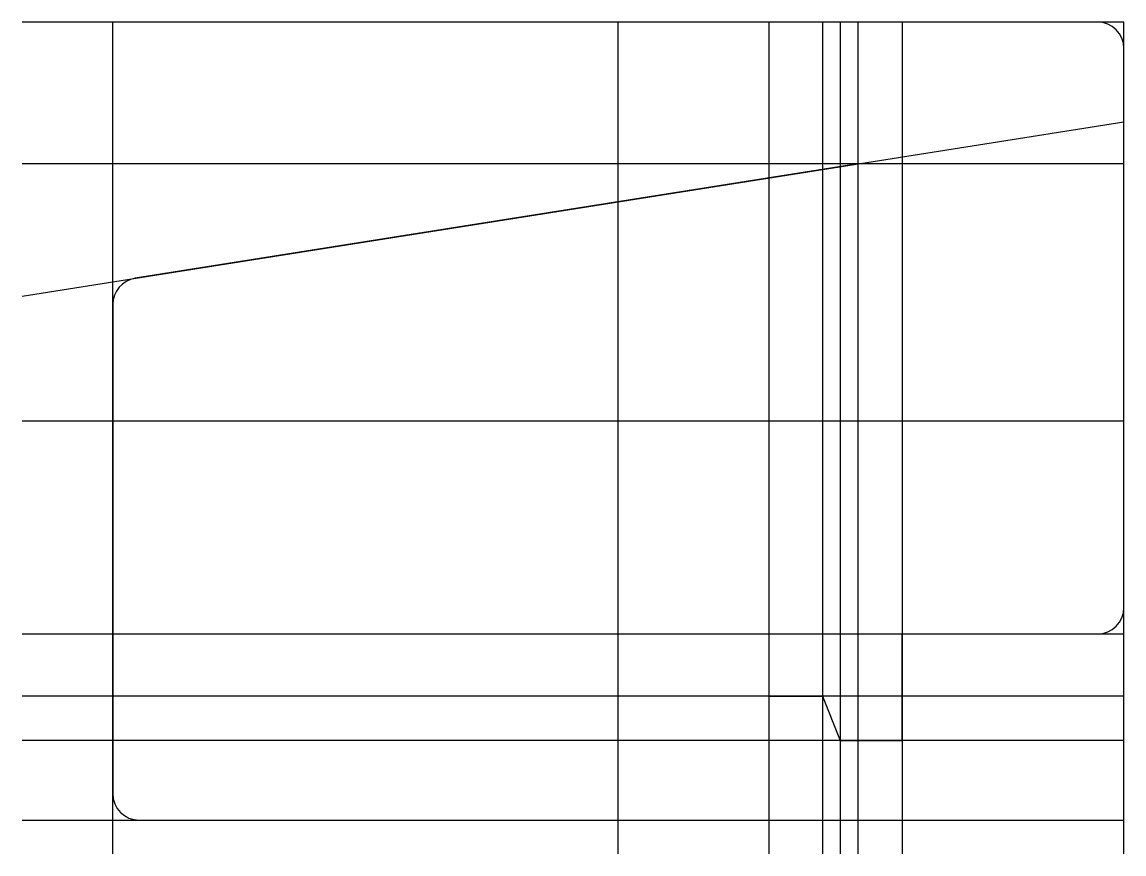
# Model space of a CAD drawing. Extents: x -10 to 114, y -4 to 90.
import ezdxf

# ---------------------------------------------------------------- set-up
doc = ezdxf.new("R2010")
doc.units = 0
doc.layers.get('0').update_dxf_attribs({"linetype": 'CONTINUOUS'})

msp = doc.modelspace()

# ---------------------------------------------------------------- linework, layer by layer
at = {"linetype": 'CONTINUOUS'}
for p, q in [((114, 90), (-10.22, 90)), ((0, -3.81), (0, 90)), ((57, -3.81), (57, 90)), ((74, -3.81), (74, 90)), ((80, 90), (80, -3.81)), ((82, 90), (82, -3.81)), ((84, 90), (84, -3.81)), ((111, 90), (84, 90)), ((84, 90), (84, 74)), ((89, 90), (89, -3.81)), ((114, -3.81), (114, 90)), ((114, 24), (114, 87)), ((-10.22, 59.08), (114, 78.75)), ((114, 74), (-10.22, 74)), ((84, 74), (2.53, 61.1)), ((0, 58.13), (0, 3)), ((114, 45), (-10.22, 45)), ((-10.22, 21), (114, 21)), ((89, 9), (89, 21)), ((89, 21), (111, 21)), ((114, 14), (-10.22, 14)), ((74, 0), (74, 14)), ((74, 14), (80, 14)), ((80, 14), (82, 9)), ((114, 9), (-10.22, 9)), ((82, 9), (89, 9)), ((-10.22, 0), (114, 0)), ((3, 0), (74, 0))]:
    msp.add_line(p, q, dxfattribs=at)
for centre, start, end in [((111, 87), 0, 90), ((3, 58.14), 99.0133, 180.1345), ((111, 24), 270, 0), ((3, 3), 180, 270)]:
    msp.add_arc(centre, 3, start, end, dxfattribs=at)

doc.saveas('drawing.dxf')
